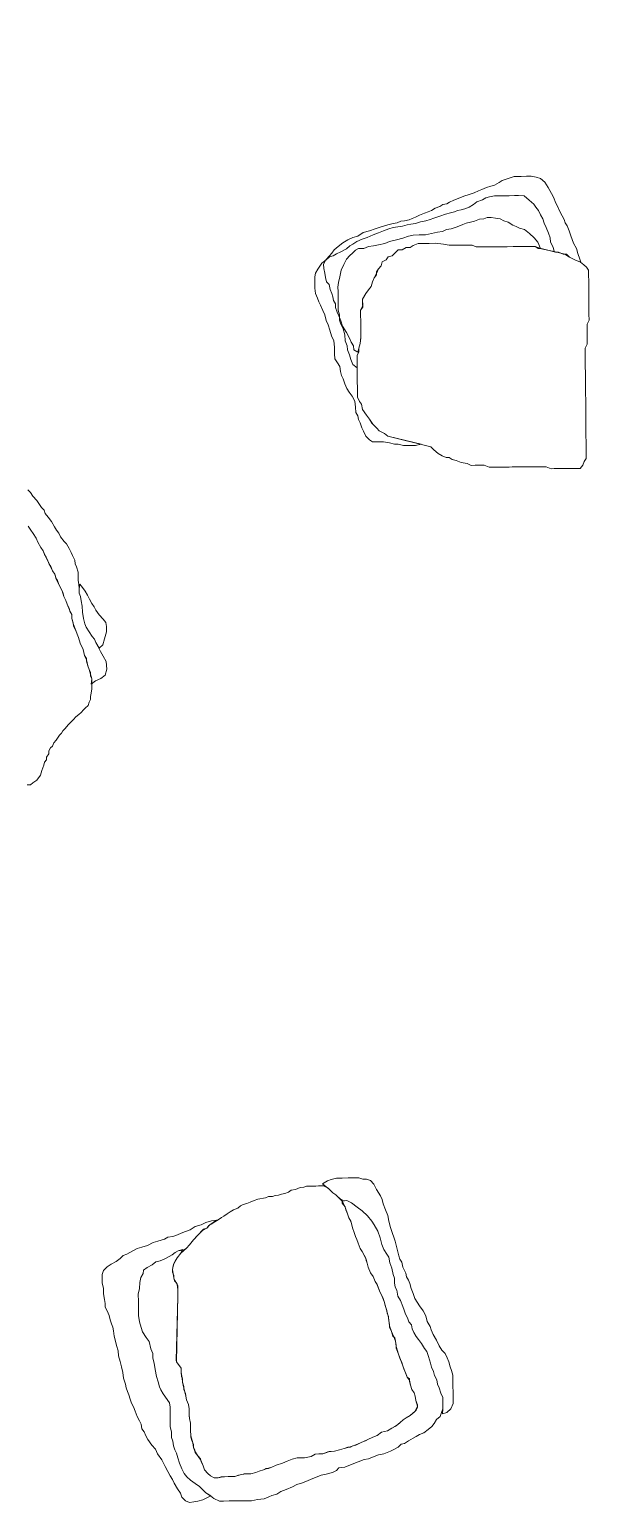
# Model space of a CAD drawing. Header units: millimetres. Extents: x -3113 to 15022, y -19591 to 4665.
# Drawn here: x 1731 to 2219, y -4684 to -3452 of the extents above; entities that cross this region are included whole.
import ezdxf

# ---------------------------------------------------------------- set-up
doc = ezdxf.new("R2010")
doc.units = ezdxf.units.MM
doc.header["$XCLIPFRAME"] = 2
doc.layers.add('0A-detail', color=7, linetype='Continuous', lineweight=18)
picture_1 = doc.add_image_def('image1.tif', size_in_pixel=(6668, 8809))

msp = doc.modelspace()

# ---------------------------------------------------------------- linework, layer by layer
at = {"layer": '0A-detail'}
for points in [[(1988.4, -3633.2), (1992.2, -3630.3), (1996.5, -3627.7), (2000.7, -3625.8), (2004.7, -3624.5), (2009.4, -3621.7), (2014.5, -3620.3), (2019.3, -3618.5), (2024.2, -3616.8), (2029.9, -3615.2), (2034.2, -3614.2), (2037.7, -3613.4), (2040.6, -3612.1), (2043.8, -3611.8), (2047.6, -3610.9), (2050.3, -3609.8), (2053, -3608.7), (2056.2, -3607.1), (2060.4, -3605.4), (2063.6, -3604.4), (2066.2, -3603.3), (2069.4, -3601.4), (2073.2, -3600), (2075.7, -3598.2), (2079, -3597.8), (2081.4, -3596.3), (2084.9, -3594.5), (2088.6, -3593.2), (2093.4, -3591.2), (2097.7, -3589.8), (2101.9, -3588.5), (2105.6, -3586.9), (2108.4, -3585.8), (2112.1, -3584.1), (2115.8, -3582.9), (2119, -3582.1), (2122.9, -3579.9), (2125.4, -3578.1), (2129.5, -3576.7), (2135.2, -3574.8), (2141.1, -3574.8), (2145.7, -3574.7), (2149.4, -3574.7), (2153.6, -3575.3), (2157.2, -3576.5), (2160.9, -3579.5), (2163.8, -3584.1), (2166.6, -3589), (2168.3, -3592.7), (2169.9, -3596.5), (2171.5, -3599.7), (2172.8, -3602.9), (2175.5, -3607.6), (2177, -3610.8), (2178, -3613.5), (2179.6, -3616.1), (2181.1, -3620.1), (2182.6, -3624.4), (2184.9, -3630.6), (2187.2, -3635), (2188.5, -3639.1), (2190.1, -3643.8), (2190.9, -3646.4), (2186.4, -3644.6), (2181.4, -3642.2), (2177.6, -3639.6), (2170.9, -3638), (2164.5, -3636.5), (2156.6, -3634.8), (2152.9, -3633.2), (2149.5, -3633.2), (2144.5, -3633.2), (2139.5, -3633.3), (2134.5, -3633.3), (2129.5, -3633.4), (2126.1, -3633.4), (2121.1, -3633.5), (2116.5, -3633.5), (2112, -3633.5), (2108.1, -3633.6), (2103.6, -3633.6), (2100.3, -3632), (2096.1, -3632.1), (2090.6, -3632.1), (2085.6, -3632.2), (2081, -3632.2), (2076.3, -3631.2), (2069.3, -3630.6), (2064.3, -3630.7), (2059.3, -3630.7), (2055.2, -3630.8), (2051, -3632.5), (2048.5, -3634.1), (2045.1, -3634.1), (2041.8, -3635.9), (2038.5, -3635.9), (2036, -3638.4), (2033.5, -3640.9), (2030.2, -3641.9), (2028.5, -3644.4), (2025.2, -3646), (2024.4, -3649.4), (2022, -3652), (2020.3, -3655.8), (2018.6, -3659.5), (2017, -3662.8), (2015.9, -3666.7), (2013.7, -3669.5), (2011.6, -3672.3), (2008.8, -3677.2), (2008.9, -3682.6), (2007.2, -3686.3), (2007.2, -3690.5), (2007.3, -3695.5), (2007.3, -3701), (2007.4, -3708.5), (2006.8, -3714.2), (2005.8, -3718.1), (2004.7, -3721.4), (2001.6, -3719.3), (2001.2, -3716.1), (1999.3, -3713), (1997.9, -3709.7), (1995.3, -3705), (1992, -3699.7), (1990.7, -3695.3), (1988.9, -3691.2), (1987.7, -3688.1), (1986.3, -3684.2), (1986.2, -3681), (1984.6, -3678.3), (1984.1, -3675.1), (1983, -3672.4), (1981.8, -3669.2), (1980.8, -3664.9), (1978.6, -3662.8), (1977.9, -3659.2), (1977.4, -3655.4), (1976.4, -3651.7), (1976.3, -3647.9), (1978.1, -3644.3), (1981.1, -3640.9), (1983.2, -3638.8), (1985.2, -3636.1)], [(2042.9, -3799.2), (2038.6, -3798.1), (2035.4, -3798.1), (2031.4, -3797.1), (2026.3, -3796), (2020.9, -3796.1), (2017.2, -3796.1), (2014.5, -3794.6), (2011.6, -3791.4), (2009.7, -3787.2), (2008.2, -3784.5), (2006.7, -3780.2), (2005.3, -3777.6), (2004.7, -3774.4), (2003.1, -3771.7), (2003, -3767.1), (2002.2, -3762.1), (2000, -3758.1), (1997.6, -3754.6), (1995.7, -3751.7), (1994, -3747.8), (1992.6, -3743.5), (1991.1, -3740.8), (1990.5, -3737.5), (1989.9, -3733.3), (1987.8, -3730.2), (1985.6, -3727), (1985.5, -3722.7), (1985.5, -3717.1), (1984.9, -3712), (1982.9, -3707.7), (1981.6, -3703), (1980, -3698.7), (1978.3, -3695), (1977.2, -3690.2), (1975.6, -3686.5), (1973.8, -3682.1), (1972.3, -3679.5), (1971.2, -3676.3), (1969.5, -3672.5), (1969, -3668), (1969, -3663.5), (1968.9, -3658.6), (1969.4, -3655.4), (1971.4, -3652.2), (1974.7, -3647.1), (1978.4, -3644.3), (1981.1, -3642), (1984.3, -3640.9), (1987, -3639.3), (1990.6, -3637.6), (1995.4, -3635.2), (1998.1, -3632.8), (2000.8, -3631.2), (2004, -3629.1), (2008.5, -3627.1), (2012.7, -3625.7), (2017.7, -3623.5), (2022, -3621.9), (2026.3, -3620.3), (2030.6, -3618.6), (2034.3, -3617.4), (2042, -3616.3), (2046, -3615.2), (2049.2, -3614.7), (2053, -3614.1), (2057.2, -3612.6), (2061.5, -3611.9), (2065.2, -3610.8), (2068.4, -3609.6), (2073.2, -3608), (2078, -3606.3), (2082.3, -3605.2), (2085.5, -3604.2), (2088.1, -3603.1), (2091, -3602.6), (2094, -3601.9), (2097.7, -3600.4), (2101.5, -3598.1), (2104.2, -3596), (2109, -3594.3), (2111.6, -3592.7), (2114.8, -3591.7), (2119, -3591), (2123.3, -3590.9), (2126.5, -3590.9), (2131, -3590.9), (2135.6, -3590.8), (2138.8, -3590.8), (2143.6, -3591), (2147.8, -3594.5), (2151.6, -3597.9), (2153.4, -3600.4), (2155.5, -3603.1), (2157.2, -3606.7), (2159.1, -3610.2), (2160.4, -3613.7), (2162.1, -3617.4), (2164, -3622), (2165.4, -3625.9), (2165.6, -3629.7), (2167.9, -3633.8), (2168.7, -3637.5), (2164.5, -3636.5), (2156.6, -3634.8), (2152.9, -3633.2), (2149.5, -3633.2), (2144.5, -3633.2), (2139.5, -3633.3), (2134.5, -3633.3), (2129.5, -3633.4), (2126.1, -3633.4), (2121.1, -3633.5), (2116.5, -3633.5), (2112, -3633.5), (2108.1, -3633.6), (2103.6, -3633.6), (2100.3, -3632), (2096.1, -3632.1), (2090.6, -3632.1), (2085.6, -3632.2), (2081, -3632.2), (2076.3, -3631.2), (2069.3, -3630.6), (2064.3, -3630.7), (2059.3, -3630.7), (2055.2, -3630.8), (2051, -3632.5), (2048.5, -3634.1), (2045.1, -3634.1), (2041.8, -3635.9), (2038.5, -3635.9), (2036, -3638.4), (2033.5, -3640.9), (2030.2, -3641.9), (2028.5, -3644.4), (2025.2, -3646), (2024.4, -3649.4), (2022, -3652), (2020.3, -3655.8), (2018.6, -3659.5), (2017, -3662.8), (2015.9, -3666.7), (2013.7, -3669.5), (2011.6, -3672.3), (2008.8, -3677.2), (2008.9, -3682.6), (2007.2, -3686.3), (2007.2, -3690.5), (2007.3, -3695.5), (2007.3, -3701), (2007.4, -3708.5), (2006.8, -3714.2), (2005.8, -3718.1), (2005.8, -3721.4), (2004.2, -3723.9), (2004.3, -3728.1), (2004.3, -3731.9), (2004.3, -3736.9), (2004.4, -3740.7), (2004.4, -3746.1), (2004.5, -3751.1), (2004.5, -3755.7), (2004.5, -3759), (2006.2, -3762.4), (2007.9, -3764.8), (2008.7, -3769.1), (2012.2, -3774), (2014.7, -3777.3), (2017.3, -3781.5), (2020.6, -3784.8), (2022.6, -3787), (2027.1, -3789.1), (2029.8, -3791.4), (2057.8, -3798.2), (2053, -3799.1), (2048.5, -3799.1)], [(2022.1, -3631.8), (2027.5, -3630.7), (2031.4, -3629.1), (2037.1, -3627.6), (2042.3, -3626.3), (2047.1, -3624.6), (2050.9, -3623.7), (2055.9, -3623.6), (2061.3, -3623.4), (2066.4, -3622.5), (2071.2, -3621.4), (2075.5, -3620.7), (2078.7, -3619.1), (2082.7, -3618.4), (2087.7, -3616.8), (2092.5, -3614.8), (2095.2, -3613.7), (2098.9, -3613), (2102.1, -3612), (2106.4, -3610.4), (2109.9, -3610.1), (2112.8, -3609.2), (2116, -3609.2), (2119.7, -3609.5), (2123.5, -3610.2), (2126.7, -3611.8), (2130.4, -3612.9), (2134.3, -3615.4), (2137, -3616.5), (2139.9, -3617.9), (2143.9, -3619.1), (2148, -3622.3), (2152, -3626), (2155, -3629.7), (2157.4, -3635), (2152.9, -3633.2), (2149.5, -3633.2), (2144.5, -3633.2), (2139.5, -3633.3), (2134.5, -3633.3), (2129.5, -3633.4), (2126.1, -3633.4), (2121.1, -3633.5), (2116.5, -3633.5), (2112, -3633.5), (2108.1, -3633.6), (2103.6, -3633.6), (2100.3, -3632), (2096.1, -3632.1), (2090.6, -3632.1), (2085.6, -3632.2), (2081, -3632.2), (2076.3, -3631.2), (2069.3, -3630.6), (2064.3, -3630.7), (2059.3, -3630.7), (2055.2, -3630.8), (2051, -3632.5), (2048.5, -3634.1), (2045.1, -3634.1), (2041.8, -3635.9), (2038.5, -3635.9), (2036, -3638.4), (2033.5, -3640.9), (2030.2, -3641.9), (2028.5, -3644.4), (2025.2, -3646), (2024.4, -3649.4), (2022, -3652), (2020.3, -3655.8), (2018.6, -3659.5), (2017, -3662.8), (2015.9, -3666.7), (2013.7, -3669.5), (2011.6, -3672.3), (2008.8, -3677.2), (2008.9, -3682.6), (2007.2, -3686.3), (2007.2, -3690.5), (2007.3, -3695.5), (2007.3, -3701), (2007.4, -3708.5), (2006.8, -3714.2), (2005.8, -3718.1), (2005.8, -3721.4), (2004.2, -3723.9), (2004.3, -3728.1), (2004.3, -3731.9), (2004.2, -3734.4), (2000.6, -3731.7), (1999, -3727.5), (1998, -3723.6), (1996.2, -3719.4), (1995.9, -3716.2), (1994.4, -3711.9), (1994, -3706.9), (1992.5, -3701.8), (1990.7, -3698), (1989.6, -3694.8), (1989.5, -3690.3), (1988.4, -3686.3), (1988.4, -3683.1), (1988.3, -3677.8), (1988.3, -3674.1), (1988.3, -3670.9), (1988.2, -3667.1), (1988.7, -3663.4), (1989.7, -3658.5), (1990.8, -3653.1), (1993.1, -3648.3), (1995.3, -3643.8), (1998.2, -3640.8), (2000.5, -3638.7), (2002.9, -3636.4), (2005.5, -3634.8), (2009.8, -3634.8), (2013.6, -3633.3), (2017.9, -3632.6)], [(2065.8, -3800.3), (2029.8, -3791.4), (2027.1, -3789.1), (2022.6, -3787), (2020.6, -3784.8), (2018.1, -3782.3), (2016.4, -3780.6), (2014.7, -3777.3), (2012.2, -3774), (2008.7, -3769.1), (2007.9, -3764.8), (2006.2, -3762.4), (2004.5, -3759), (2004.5, -3755.7), (2004.5, -3752.3), (2004.5, -3749.8), (2004.4, -3747.3), (2004.4, -3744.8), (2004.4, -3740.7), (2004.4, -3738.1), (2004.3, -3735.6), (2004.3, -3733.1), (2004.3, -3730.6), (2004.3, -3728.1), (2004.2, -3723.9), (2005.8, -3721.4), (2005.8, -3718.1), (2006.8, -3714.2), (2007.4, -3709.7), (2007.4, -3707.2), (2007.3, -3702.2), (2007.3, -3699.7), (2007.3, -3695.5), (2007.2, -3690.5), (2007.2, -3686.3), (2008.9, -3683.9), (2008.8, -3681.3), (2008.8, -3677.2), (2011.6, -3672.3), (2013.7, -3669.5), (2015.9, -3666.7), (2017, -3662.8), (2018.6, -3659.5), (2020.3, -3657), (2020.3, -3654.5), (2022, -3652), (2024.4, -3649.4), (2025.2, -3646), (2028.5, -3644.4), (2030.2, -3641.9), (2033.5, -3640.9), (2036, -3638.4), (2038.5, -3635.9), (2041.8, -3635.9), (2045.1, -3634.1), (2048.5, -3634.1), (2051, -3632.5), (2055.2, -3630.8), (2059.3, -3630.7), (2064.3, -3630.7), (2069.3, -3630.6), (2076.3, -3631.2), (2081, -3632.2), (2084.4, -3632.2), (2086.9, -3632.2), (2089.4, -3632.1), (2091.9, -3632.1), (2096.1, -3632.1), (2100.3, -3632), (2103.6, -3633.6), (2106.9, -3633.6), (2109.4, -3633.6), (2112, -3633.5), (2115.3, -3633.5), (2117.8, -3633.5), (2121.1, -3633.5), (2126.1, -3633.4), (2129.5, -3633.4), (2134.5, -3633.3), (2139.5, -3633.3), (2144.5, -3633.2), (2149.5, -3633.2), (2152.9, -3633.2), (2155.4, -3634.8), (2157.9, -3634.8), (2164.5, -3636.5), (2169.7, -3638), (2172.2, -3638), (2176.3, -3639.7), (2178.9, -3639.6), (2181.4, -3642.2), (2186.4, -3644.6), (2190.6, -3646.2), (2193.4, -3648.4), (2195.7, -3650.4), (2197.4, -3652.9), (2197.4, -3657.1), (2197.5, -3662.1), (2197.5, -3667.1), (2197.6, -3672.1), (2197.6, -3674.6), (2197.6, -3677.1), (2197.7, -3681.3), (2197.7, -3686.3), (2197.7, -3689.6), (2197.8, -3694.6), (2196.1, -3698), (2196.1, -3703), (2196.2, -3706.3), (2196.2, -3711.4), (2196.3, -3714.7), (2194.6, -3718), (2194.6, -3721.4), (2194.6, -3724.7), (2194.7, -3727.3), (2194.7, -3731.4), (2194.7, -3734.7), (2194.8, -3737.3), (2194.8, -3741.4), (2194.8, -3745.6), (2194.9, -3748.1), (2194.9, -3752.3), (2194.9, -3756.5), (2195, -3760.7), (2195, -3765.7), (2195, -3769), (2195.1, -3773.2), (2195.1, -3777.4), (2195.2, -3781.5), (2195.2, -3784.9), (2195.2, -3790.7), (2195.3, -3796.6), (2195.3, -3799.9), (2195.4, -3803.2), (2195.4, -3806.6), (2195.4, -3809.9), (2193.7, -3812.5), (2192.7, -3815.5), (2190.5, -3818.3), (2188, -3818.4), (2185.5, -3818.4), (2183, -3818.4), (2179.6, -3818.4), (2174.6, -3818.5), (2171.3, -3818.5), (2168.8, -3818.5), (2166.2, -3818.6), (2162.1, -3816.9), (2159.6, -3816.9), (2154.6, -3817), (2152.1, -3817), (2147.9, -3817), (2142.9, -3817.1), (2138.7, -3817.1), (2136.2, -3817.1), (2133.7, -3817.1), (2131.2, -3817.2), (2128.7, -3817.2), (2126.2, -3817.2), (2123.7, -3817.2), (2121.1, -3817.3), (2117, -3817.3), (2114.5, -3817.3), (2110.3, -3815.7), (2107, -3815.7), (2102.8, -3815.7), (2099.4, -3815.8), (2096.1, -3814.2), (2091, -3813.4), (2086.8, -3811.8), (2083.5, -3810.9), (2081, -3809.2), (2078.5, -3809.2), (2075.1, -3807.7), (2071.8, -3806), (2068.4, -3802.7)], [(1772.4, -3918.7), (1772.7, -3914.7), (1775.1, -3917.6), (1777.2, -3920.8), (1779.2, -3924.1), (1780.8, -3927.3), (1782.7, -3930.9), (1784.7, -3933.7), (1786.1, -3936.5), (1788.9, -3940.5), (1792.4, -3944.1), (1794.5, -3946.8), (1795.2, -3950), (1795.2, -3954.6), (1793.3, -3960.4), (1792.1, -3965.5), (1788.9, -3968.1), (1786.2, -3963.5), (1785.1, -3960.8), (1783.1, -3958.6), (1780.5, -3954.6), (1778.1, -3950.7), (1777, -3948), (1775.8, -3943.5), (1775, -3938.2), (1774.7, -3933.1), (1773.8, -3928.8), (1773.5, -3925.1), (1772.4, -3922.4)], [(1854.7, -4509.2), (1854.7, -4506.5), (1854.7, -4503.3), (1854.6, -4499.6), (1853.5, -4497.4), (1851.9, -4495.8), (1851.4, -4493.7), (1851.4, -4491), (1850.2, -4488.9), (1850.2, -4486.2), (1850.6, -4483.3), (1851.3, -4481.4), (1852.4, -4479.3), (1854, -4476.6), (1857.1, -4472.8), (1859.2, -4470.7), (1861.9, -4468.5), (1864.3, -4465.8), (1867.6, -4461.5), (1870.8, -4458.3), (1872.5, -4456.6), (1874.5, -4454.5), (1876.1, -4452.8), (1878.8, -4451.8), (1880.4, -4449.6), (1882.5, -4448.5), (1885.6, -4446.7), (1888.4, -4444.9), (1891, -4443.1), (1893.1, -4442), (1895.8, -4439.8), (1898.4, -4438.2), (1901.2, -4436.6), (1904.6, -4435.2), (1906.9, -4433.3), (1909, -4432.2), (1912.2, -4431.2), (1915, -4430.1), (1918.2, -4428.9), (1921.4, -4427.8), (1927.8, -4426.7), (1930.4, -4425.6), (1933.6, -4425.6), (1935.8, -4424.5), (1938.5, -4424.4), (1941.1, -4423.4), (1943.8, -4423), (1946.9, -4421.8), (1949.1, -4420.1), (1952.8, -4419.6), (1956.6, -4417.9), (1959.8, -4417.8), (1961.9, -4416.8), (1964.5, -4416.8), (1967.2, -4416.8), (1969.9, -4416.8), (1972, -4416.7), (1974.2, -4416.7), (1976.3, -4416.7), (1980.1, -4418.4), (1981.8, -4420.1), (1983.9, -4422.5), (1986.6, -4424), (1988.2, -4425.7), (1989.8, -4427.2), (1991.9, -4428.3), (1991.9, -4431), (1994.2, -4434.1), (1994.9, -4436.5), (1996.3, -4440), (1997.4, -4443.2), (1998.9, -4446), (1999.6, -4448), (2000.3, -4451.7), (2001.9, -4455.5), (2002.9, -4458.7), (2004, -4461.3), (2005.1, -4464.5), (2006.9, -4468.7), (2008.4, -4471.4), (2010.1, -4474.5), (2011.6, -4476.8), (2011.7, -4478.9), (2012.7, -4481.1), (2013.5, -4484.5), (2015.3, -4489.2), (2017.5, -4492.2), (2019.3, -4496.4), (2021, -4498.9), (2021.9, -4501.4), (2022.8, -4504.2), (2024.7, -4507.7), (2025.8, -4509.8), (2026.9, -4512.9), (2027.3, -4515.2), (2028, -4517.2), (2029.1, -4520.4), (2029.2, -4523.1), (2030.3, -4525.2), (2030.3, -4527.3), (2031.3, -4532.2), (2031.4, -4534.3), (2032.9, -4538), (2034.1, -4541.8), (2035.7, -4543.4), (2036.3, -4546.1), (2036.9, -4549.3), (2036.9, -4551.9), (2038.8, -4556.9), (2040.2, -4561), (2041.2, -4563.1), (2042.4, -4566.8), (2043.5, -4570), (2044.6, -4572.1), (2046, -4576.1), (2047.9, -4577.5), (2047.9, -4579.6), (2048.9, -4582.7), (2050, -4586.5), (2051.9, -4589.2), (2052.6, -4592), (2053.3, -4595.6), (2054.5, -4599.3), (2054.5, -4601.5), (2053.4, -4603.6), (2051.8, -4605.2), (2048.6, -4608), (2045.3, -4609.9), (2042.8, -4611.7), (2040.1, -4613.8), (2038, -4616), (2035.8, -4617.2), (2033.2, -4618.6), (2029.5, -4620.9), (2024.7, -4622.1), (2021, -4624.7), (2017.3, -4626.2), (2013.7, -4627.7), (2011.3, -4629.1), (2008.1, -4630.2), (2006, -4631.3), (2003.2, -4632.7), (2000.7, -4633.5), (1998.6, -4634.6), (1996.5, -4634.6), (1993.3, -4635.7), (1989.6, -4636.8), (1985.3, -4637.9), (1981, -4638), (1978.9, -4639), (1975.7, -4640.1), (1972.4, -4640.1), (1969.2, -4640.2), (1966, -4642.3), (1960.2, -4643.5), (1954.3, -4643.5), (1950.1, -4644.6), (1945.8, -4646.3), (1942, -4647.9), (1936.7, -4649.6), (1933, -4651.2), (1930.3, -4652.3), (1928.1, -4652.3), (1926, -4653.4), (1922.4, -4654.5), (1919.7, -4655.6), (1915.4, -4656.7), (1912.2, -4656.7), (1910.1, -4656.7), (1908.1, -4657.4), (1905.3, -4657.9), (1902.1, -4659), (1899.4, -4659), (1896.7, -4659), (1893.5, -4659.1), (1890.8, -4659.1), (1888.2, -4660.1), (1885, -4660.1), (1881.8, -4658.5), (1879.6, -4656.5), (1876.8, -4653.3), (1875.8, -4650.1), (1874.2, -4646.4), (1873.6, -4644.2), (1871.4, -4641.7), (1869.2, -4639), (1868.7, -4636.8), (1867.7, -4634.7), (1867.6, -4632.1), (1866.5, -4629.9), (1865.4, -4626.1), (1865.4, -4624), (1865.3, -4621.4), (1865.3, -4618.7), (1865.3, -4614.4), (1864.3, -4610.7), (1864.2, -4608.5), (1864.2, -4606.4), (1864.2, -4602.6), (1863.5, -4598.9), (1861.9, -4595.1), (1861.2, -4591.9), (1860.9, -4589.4), (1859.7, -4586.7), (1859.7, -4584), (1858.6, -4580.3), (1858.6, -4577.6), (1857.8, -4575.6), (1857.5, -4572.3), (1857.5, -4568.5), (1854.1, -4564.2), (1853.1, -4562.1)], [(1999.6, -4430.8), (1995.6, -4428.8), (1991.9, -4429.4), (1989, -4426.5), (1986.6, -4424), (1983.9, -4422.5), (1980.9, -4419.3), (1975.3, -4414.9), (1979.5, -4412.4), (1982.7, -4411.2), (1987.1, -4410.1), (1991.7, -4410.1), (1996.7, -4410), (2001.9, -4410), (2005.6, -4409.9), (2008.9, -4411), (2012.1, -4411), (2015.4, -4412), (2018.2, -4415.2), (2020.4, -4419.5), (2023.7, -4424.8), (2025.1, -4428), (2026.1, -4431.7), (2027.8, -4436.5), (2030, -4441.3), (2030.6, -4446.1), (2032.2, -4451.2), (2033.9, -4456.3), (2035, -4459.5), (2036.1, -4462.7), (2037.2, -4467.1), (2038.3, -4471.6), (2039, -4474.9), (2040, -4477.6), (2041.6, -4480.2), (2042.4, -4484.5), (2044.9, -4489.3), (2045.4, -4492.5), (2047.1, -4495.2), (2048.1, -4497.9), (2049.3, -4502.3), (2050.9, -4506.3), (2052.3, -4510.6), (2056.3, -4516.5), (2059.5, -4520.7), (2061.6, -4525.1), (2062.8, -4529.8), (2065.1, -4534), (2066, -4536.7), (2067.8, -4540.6), (2070.4, -4545.2), (2072.6, -4550), (2075, -4553.7), (2077.6, -4556.4), (2079.4, -4560.1), (2080.8, -4563.3), (2082, -4567.5), (2083, -4570.7), (2084.1, -4574.5), (2084.2, -4580.1), (2084.2, -4584.6), (2084.3, -4587.8), (2084.3, -4592.1), (2084.3, -4598.2), (2082.4, -4602.4), (2079.1, -4605.7), (2075.6, -4606.7), (2075.9, -4602.4), (2075.8, -4597.3), (2075.8, -4593.2), (2074.1, -4589.6), (2072.7, -4584.9), (2071.4, -4582), (2070.7, -4578.4), (2068.8, -4574.7), (2068.1, -4571.4), (2066.3, -4567.7), (2065.5, -4564.5), (2063.7, -4558.9), (2062.3, -4554.8), (2060.4, -4552.2), (2058.1, -4548), (2055.5, -4544.8), (2053.5, -4542.1), (2051.7, -4538.9), (2050.3, -4535.7), (2049.6, -4532.5), (2047.4, -4530), (2046.3, -4526.7), (2044.7, -4523.5), (2043.5, -4520.3), (2042.4, -4517.1), (2040.5, -4512.3), (2038.3, -4508.6), (2037.5, -4503.7), (2035.9, -4501.2), (2035.3, -4497.4), (2035.3, -4493.7), (2034.2, -4490.5), (2033.2, -4485.2), (2031.6, -4480.9), (2030.8, -4476), (2029.1, -4473.5), (2026.5, -4469.6), (2024.8, -4465.5), (2023.4, -4459.9), (2021.5, -4454.5), (2018.6, -4449.2), (2016.4, -4445.9), (2013, -4441.6), (2008.5, -4437.5), (2004.3, -4434.3)], [(1865.2, -4662), (1862.2, -4659.1), (1860, -4656.5), (1858, -4652.6), (1856, -4647.7), (1854.5, -4643.3), (1853.4, -4639.4), (1852, -4636.6), (1851.1, -4633.3), (1850.5, -4629.4), (1849.4, -4626.3), (1849.4, -4622.1), (1848.2, -4617.3), (1848.2, -4613), (1848.1, -4609.8), (1848.1, -4605), (1848.1, -4601.2), (1847.7, -4597.5), (1842.3, -4590), (1840.4, -4586.8), (1839.4, -4584.1), (1838.3, -4580), (1836.8, -4575.7), (1835.7, -4569.8), (1834.9, -4564.4), (1833.8, -4560.2), (1833.8, -4556.4), (1832.1, -4552.4), (1830.8, -4546.5), (1828.3, -4543), (1825.1, -4538.4), (1824, -4534.6), (1822.6, -4530), (1821.8, -4524.7), (1821.7, -4518.3), (1821.7, -4513), (1821.6, -4506.8), (1822.6, -4502.3), (1823, -4497.2), (1823.6, -4492.9), (1825.7, -4489.7), (1826, -4486.8), (1828.9, -4484.6), (1833.1, -4482.4), (1836.3, -4480), (1839.9, -4479), (1843.7, -4477.4), (1847.4, -4475.6), (1849.8, -4474), (1852.3, -4472.3), (1854.9, -4470.7), (1858.4, -4469.7), (1857.1, -4472.8), (1854, -4476.6), (1852.4, -4479.3), (1850.9, -4482.4), (1850.2, -4486.2), (1850.8, -4490), (1851.6, -4494.8), (1854, -4498.5), (1854.7, -4503.3), (1854.7, -4507.9), (1853.6, -4563.2), (1857.5, -4568.5), (1857.5, -4572.3), (1858.1, -4576.6), (1858.6, -4580.3), (1859.7, -4585.4), (1861, -4590.6), (1861.9, -4595.1), (1863.5, -4598.9), (1864.2, -4602.6), (1864.2, -4607.5), (1864.3, -4610.7), (1865.3, -4614.4), (1865.3, -4620.1), (1865.4, -4625.1), (1867, -4631), (1867.7, -4634.7), (1868.9, -4637.9), (1871.4, -4641.7), (1873.9, -4645.3), (1875.8, -4650.1), (1876.8, -4653.3), (1879.6, -4656.5), (1881.8, -4658.5), (1885, -4660.1), (1888.2, -4660.1), (1892.1, -4659.1), (1898, -4659), (1902.1, -4659), (1906.7, -4657.6), (1911.1, -4656.7), (1915.4, -4656.7), (1919.7, -4655.6), (1922.4, -4654.5), (1926, -4653.4), (1929.2, -4652.3), (1933, -4651.2), (1936.7, -4649.6), (1942, -4647.9), (1945.8, -4646.3), (1950.1, -4644.6), (1954.3, -4643.5), (1960.2, -4643.5), (1966, -4642.3), (1969.2, -4640.2), (1972.4, -4640.1), (1975.7, -4640.1), (1979.9, -4638.5), (1985.3, -4637.9), (1989.6, -4636.8), (1993.3, -4635.7), (1997.5, -4634.6), (2001.9, -4633.1), (2007, -4630.8), (2012.5, -4628.4), (2017.3, -4626.2), (2021, -4624.7), (2024.7, -4622.1), (2029.5, -4620.9), (2033.2, -4618.6), (2036.9, -4616.7), (2040.1, -4613.8), (2042.8, -4611.7), (2045.3, -4609.9), (2048.6, -4608), (2052.6, -4604.4), (2054.5, -4600.4), (2053.3, -4595.6), (2052.6, -4592), (2051.9, -4589.2), (2050, -4586.5), (2048.9, -4582.7), (2047.9, -4578.6), (2046, -4576.1), (2044, -4571.1), (2042.4, -4566.8), (2040.7, -4562.1), (2038.8, -4556.9), (2036.9, -4550.6), (2036.3, -4546.1), (2034.9, -4542.6), (2032.9, -4538), (2031.4, -4533.3), (2030.3, -4526.3), (2029.2, -4521.8), (2027.6, -4516.2), (2026.9, -4512.9), (2025.2, -4508.8), (2022.8, -4504.2), (2021.5, -4500.2), (2019.3, -4496.4), (2017.5, -4492.2), (2015.3, -4489.2), (2013.5, -4484.5), (2012.7, -4481.1), (2011.7, -4477.9), (2010.1, -4474.5), (2008.4, -4471.4), (2006.9, -4468.7), (2005.1, -4464.5), (2004, -4461.3), (2002.9, -4458.7), (2001.9, -4455.5), (2000.3, -4451.7), (1999.2, -4447), (1997.4, -4443.2), (1996.3, -4440), (1994.5, -4435.3), (1991.9, -4429), (1995.6, -4428.8), (1999.6, -4430.8), (2004.3, -4434.3), (2008.5, -4437.5), (2013, -4441.6), (2016.4, -4445.9), (2018.6, -4449.2), (2021.5, -4454.5), (2023.4, -4459.9), (2024.8, -4465.5), (2026.5, -4469.6), (2029.1, -4473.5), (2030.8, -4476), (2031.6, -4480.9), (2033.2, -4485.2), (2034.2, -4490.5), (2035.3, -4493.7), (2035.3, -4497.4), (2035.9, -4501.2), (2037.5, -4503.7), (2038.3, -4508.6), (2040.5, -4512.3), (2042.4, -4517.1), (2043.5, -4520.3), (2044.7, -4523.5), (2046.3, -4526.7), (2047.4, -4530), (2049.6, -4532.5), (2050.3, -4535.7), (2051.7, -4538.9), (2053.5, -4542.1), (2055.5, -4544.8), (2058.1, -4548), (2060.4, -4552.2), (2062.3, -4554.8), (2063.7, -4558.9), (2065.5, -4564.5), (2066.3, -4567.7), (2068.1, -4571.4), (2068.8, -4574.7), (2070.7, -4578.4), (2071.4, -4582), (2072.7, -4584.9), (2074.1, -4589.6), (2075.8, -4593.2), (2075.8, -4597.3), (2075.9, -4602.4), (2074.8, -4605.6), (2073.5, -4608.9), (2070.6, -4611.5), (2068.5, -4614.7), (2066.7, -4617.2), (2063.5, -4619.9), (2059.8, -4622.6), (2056.2, -4623.9), (2053.6, -4625.5), (2050.9, -4627.1), (2047.2, -4629.1), (2043.7, -4631.3), (2040.9, -4632), (2038.5, -4634.5), (2035, -4636.4), (2032.1, -4637.8), (2026.6, -4640), (2022.1, -4640.8), (2018.4, -4642.4), (2013.7, -4644.1), (2010.1, -4644.8), (2005.1, -4646.8), (1998.7, -4649.3), (1993.9, -4651.3), (1989.1, -4651.8), (1986.9, -4653.9), (1983.8, -4655.5), (1978.5, -4657), (1974.2, -4657.8), (1970.9, -4659.1), (1967.3, -4660.5), (1963.5, -4662.2), (1958.7, -4664.1), (1953.8, -4665.7), (1950.3, -4667.7), (1945.1, -4669.7), (1940.7, -4671.4), (1937.1, -4673.6), (1933.2, -4674.7), (1930.5, -4675.8), (1926.8, -4677.5), (1921.2, -4678), (1916.2, -4679.2), (1912.9, -4679.2), (1907.6, -4679.2), (1904.4, -4679.3), (1900.6, -4679.3), (1897.4, -4679.3), (1892.7, -4679.4), (1889.5, -4679.4), (1884.6, -4677.3), (1881.9, -4675.2), (1878.1, -4672.6), (1874.9, -4669.4), (1872.7, -4667.2), (1869.2, -4664.9)], [(1882.6, -4445.7), (1886.8, -4445.1), (1881.4, -4449.1), (1878.8, -4451.8), (1875.3, -4453.7), (1871.6, -4457.4), (1867.6, -4461.5), (1864.3, -4465.8), (1861.9, -4468.5), (1858.8, -4470.2), (1854.9, -4470.7), (1852.3, -4472.3), (1849.8, -4474), (1847.4, -4475.6), (1843.7, -4477.4), (1839.9, -4479), (1836.3, -4480), (1833.1, -4482.4), (1828.9, -4484.6), (1826, -4486.8), (1825.7, -4489.7), (1823.6, -4492.9), (1823, -4497.2), (1822.6, -4502.3), (1821.6, -4506.8), (1821.7, -4513), (1821.7, -4518.3), (1821.8, -4524.7), (1822.6, -4530), (1824, -4534.6), (1825.1, -4538.4), (1828.3, -4543), (1830.8, -4546.5), (1832.1, -4552.4), (1833.8, -4556.4), (1833.8, -4560.2), (1834.9, -4564.4), (1835.7, -4569.8), (1836.8, -4575.7), (1838.3, -4580), (1839.4, -4584.1), (1840.4, -4586.8), (1842.3, -4590), (1847.7, -4597.5), (1848.1, -4601.2), (1848.1, -4605), (1848.1, -4609.8), (1848.2, -4613), (1848.2, -4617.3), (1849.4, -4622.1), (1849.4, -4626.3), (1850.5, -4629.4), (1851.1, -4633.3), (1852, -4636.6), (1853.4, -4639.4), (1854.5, -4643.3), (1856, -4647.7), (1858, -4652.6), (1860, -4656.5), (1862.2, -4659.1), (1865.2, -4662), (1869.2, -4664.9), (1872.7, -4667.2), (1874.9, -4669.4), (1878.1, -4672.6), (1882.1, -4675), (1878.8, -4676.7), (1875.6, -4678.4), (1871.2, -4679.4), (1868.1, -4680.2), (1864.3, -4680.7), (1861.1, -4679.2), (1858, -4676.3), (1856.7, -4672.8), (1854.3, -4669.3), (1851.5, -4664.5), (1850.2, -4661.5), (1848.1, -4658.4), (1846.4, -4654.7), (1844, -4650.7), (1841.3, -4645.1), (1837.7, -4640.1), (1836, -4636.1), (1832.8, -4632.9), (1829.6, -4628.1), (1828, -4625), (1826.4, -4621.8), (1824.7, -4619.1), (1824.1, -4615.3), (1822.6, -4612.6), (1820.8, -4609), (1818.9, -4604.5), (1817.5, -4600.9), (1816, -4597.8), (1814.9, -4594.6), (1813.8, -4590.9), (1812.6, -4588.1), (1811.6, -4584.9), (1810.8, -4582), (1809.3, -4577), (1808.6, -4572.1), (1807.7, -4567.6), (1806.5, -4563.1), (1805, -4558.3), (1804.9, -4554.1), (1803.4, -4549.8), (1802.7, -4546.1), (1801.6, -4542), (1801, -4537.5), (1800.5, -4534.3), (1799.3, -4531.6), (1798.2, -4528.4), (1797.2, -4524.7), (1795.7, -4520.9), (1793.9, -4517.8), (1793.9, -4514.6), (1793.5, -4511.4), (1792.7, -4506.6), (1792.7, -4502.3), (1791.5, -4497.5), (1791.5, -4494.3), (1791.5, -4490.6), (1792.5, -4487.3), (1795.7, -4484.2), (1798.9, -4481.9), (1803.2, -4479.6), (1806.6, -4477.1), (1808.9, -4474.8), (1812.1, -4473.5), (1817, -4470.8), (1820.7, -4468.9), (1824.5, -4467.8), (1829.2, -4466.4), (1834, -4463.9), (1837.9, -4462.7), (1843.6, -4461), (1846.3, -4459.5), (1850.5, -4458.7), (1854.3, -4457.3), (1857.5, -4455.9), (1861.1, -4454.6), (1864.9, -4453.3), (1869.2, -4450.4), (1874, -4449), (1878, -4447.2)]]:
    msp.add_lwpolyline(points, close=True, dxfattribs=at)
for points in [[(1729.4, -3836.2), (1731.6, -3838.3), (1733.6, -3841.5), (1736.8, -3845.1), (1739.1, -3848.4), (1740.8, -3851), (1743, -3853.2), (1744, -3855.9), (1746.5, -3859), (1749.1, -3862.7), (1751.6, -3867), (1753.4, -3869.7), (1755.4, -3872.3), (1756.8, -3875.3), (1759.7, -3879.2), (1761.8, -3881.3), (1763.9, -3885), (1765.7, -3888.3), (1766.8, -3891), (1768.7, -3894.7), (1769, -3897.9), (1770.1, -3900.5), (1771.3, -3904.8), (1771.3, -3908), (1771.3, -3911.7), (1772.1, -3914.9), (1772.4, -3918.7), (1772.4, -3922.4), (1773.5, -3925.1), (1773.8, -3928.8), (1774.7, -3933.1), (1775, -3938.2), (1775.8, -3943.5), (1777, -3948), (1778.1, -3950.7), (1780.5, -3954.6), (1783.1, -3958.6), (1785.1, -3960.8), (1786.2, -3963.5), (1788, -3967.2), (1790, -3970.9), (1792.4, -3974.9), (1794.8, -3979.4), (1795.3, -3985.6), (1794, -3990.6), (1790.4, -3993.6), (1786, -3995.5), (1782.4, -3998.2), (1782.8, -3993.9), (1781.6, -3990), (1780.5, -3986), (1779.4, -3982.8), (1778.3, -3978), (1776.6, -3974.3), (1775.5, -3969.4), (1773.2, -3964.1), (1771.8, -3959.3), (1770.6, -3956.6), (1769.5, -3953.5), (1767.4, -3948.5), (1766.2, -3943.4), (1766.2, -3940.1), (1764.1, -3936.1), (1762.3, -3931.6), (1761.1, -3928.5), (1759.6, -3925.2), (1758, -3920.5), (1755.3, -3915.1), (1753.4, -3910.8), (1752, -3906.5), (1750.1, -3903.6), (1747.9, -3899.1), (1746, -3895.4), (1744, -3891.2), (1742.2, -3886.9), (1740.4, -3884.2), (1737.8, -3879.9), (1736.5, -3876.4), (1734, -3872.5), (1731.8, -3869.9), (1729.7, -3866.4)], [(1730.2, -3867.2), (1731.8, -3869.9), (1734, -3872.5), (1736.5, -3876.4), (1737.8, -3879.9), (1740.4, -3884.2), (1742.2, -3886.9), (1743.3, -3890.1), (1744.8, -3892.2), (1746, -3895.4), (1747.1, -3898.1), (1748.7, -3900.1), (1750.1, -3903.6), (1752, -3906.5), (1752.7, -3909.7), (1754.2, -3911.9), (1755.3, -3915.1), (1757.5, -3919.4), (1758.5, -3921.4), (1759.6, -3925.2), (1761.1, -3928.5), (1762.3, -3931.6), (1764, -3934.8), (1764.4, -3937.4), (1766.2, -3940.1), (1766.2, -3943.4), (1767.3, -3947.1), (1767.4, -3949.8), (1769.5, -3953.5), (1770.6, -3956.6), (1771.8, -3959.3), (1773.2, -3964.1), (1775.5, -3969.4), (1776.6, -3974.3), (1778.3, -3976.9), (1778.3, -3979), (1779.4, -3982.8), (1780.5, -3986), (1781.6, -3988.6), (1781.6, -3991.3), (1782.8, -3993.9), (1782.8, -3998.2), (1782.8, -4002), (1782.2, -4005.7), (1781.8, -4008.4), (1781.8, -4011), (1780.7, -4013.2), (1779.7, -4016), (1777.2, -4018.2), (1776, -4019.7), (1773.8, -4021.8), (1771.9, -4023.6), (1769.5, -4025.5), (1767.5, -4027.8), (1765.2, -4029.8), (1763.2, -4032.1), (1760.6, -4035.3), (1758.6, -4037), (1757.5, -4039.1), (1755.9, -4040.7), (1753.2, -4045), (1751.1, -4047.2), (1750.1, -4049.8), (1748.3, -4051.2), (1746.9, -4053.7), (1746.9, -4056.3), (1744.9, -4059), (1744.9, -4061.2), (1743.2, -4063.3), (1742.7, -4065.9), (1741.2, -4070.2), (1740.1, -4074), (1736.8, -4078.2), (1733.7, -4080.5), (1731.7, -4082.1), (1729, -4082.1)]]:
    msp.add_lwpolyline(points, dxfattribs=at)

# ---------------------------------------------------------------- pictures from other files: only their frames are drawn
image = msp.add_image(picture_1, insert=(4548.8, 3178.5), size_in_units=(6667, 8807.6), rotation=-180)
image.set_boundary_path([(2179.18, 8808.5), (-0.5, 3859.02), (791.07, 3508.7), (-0.5, 1607.6), (-0.5, 1607.6), (3674.99, -0.5), (6667.5, 6386.38), (6667.5, 7108.85), (2641.04, 8808.5), (2179.18, 8808.5)])

doc.saveas('drawing.dxf')
